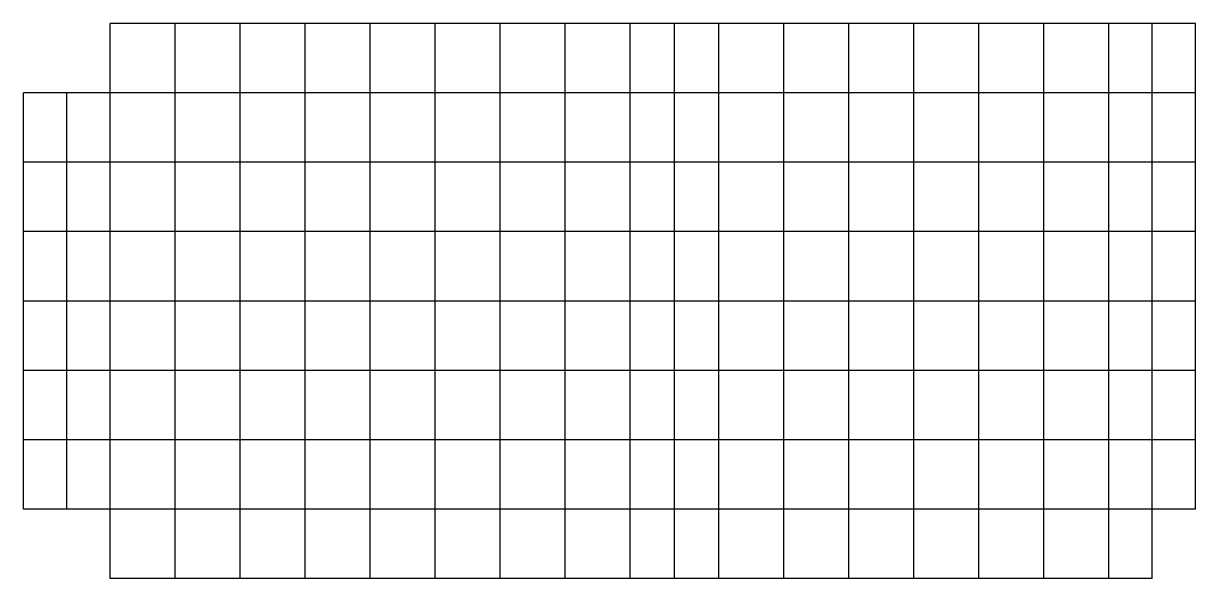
# Model space of a CAD drawing. Extents: x 0 to 468522, y -150 to 33063.
# Drawn here: x 0 to 67600, y 0 to 32000 of the extents above; entities that cross this region are included whole.
import ezdxf

# ---------------------------------------------------------------- set-up
doc = ezdxf.new("R2010")
doc.units = 0
doc.layers.get('0').update_dxf_attribs({"color": 2, "linetype": 'CONTINUOUS'})

msp = doc.modelspace()

# ---------------------------------------------------------------- linework, layer by layer
for p, q in [((5000, 28000), (5000, 32000)), ((12500, 32000), (5000, 32000)), ((5000, 32000), (5000, 32000, 3330)), ((12500, 32000, 3330), (5000, 32000, 3330)), ((5000, 28000, 3330), (5000, 32000, 3330)), ((5000, 32000, 3330), (5000, 32000, 6460)), ((5000, 32000, 6460), (5000, 32000, 9590)), ((12500, 32000, 6460), (5000, 32000, 6460)), ((5000, 28000, 6460), (5000, 32000, 6460)), ((12500, 32000, 9590), (5000, 32000, 9590)), ((5000, 28000, 9590), (5000, 32000, 9590)), ((8750, 28000, 3330), (8750, 32000, 3330)), ((8750, 28000, 6460), (8750, 32000, 6460)), ((8750, 28000, 9590), (8750, 32000, 9590)), ((12500, 28000), (12500, 32000)), ((20000, 32000), (12500, 32000)), ((12500, 32000), (12500, 32000, 3330)), ((20000, 32000, 3330), (12500, 32000, 3330)), ((12500, 28000, 3330), (12500, 32000, 3330)), ((12500, 32000, 3330), (12500, 32000, 6460)), ((12500, 32000, 6460), (12500, 32000, 9590)), ((20000, 32000, 6460), (12500, 32000, 6460)), ((12500, 28000, 6460), (12500, 32000, 6460)), ((20000, 32000, 9590), (12500, 32000, 9590)), ((12500, 28000, 9590), (12500, 32000, 9590)), ((16250, 28000, 3330), (16250, 32000, 3330)), ((16250, 28000, 6460), (16250, 32000, 6460)), ((16250, 28000, 9590), (16250, 32000, 9590)), ((20000, 28000), (20000, 32000)), ((27500, 32000), (20000, 32000)), ((20000, 32000), (20000, 32000, 3330)), ((27500, 32000, 3330), (20000, 32000, 3330)), ((20000, 28000, 3330), (20000, 32000, 3330)), ((20000, 32000, 3330), (20000, 32000, 6460)), ((20000, 32000, 6460), (20000, 32000, 9590)), ((27500, 32000, 6460), (20000, 32000, 6460)), ((20000, 28000, 6460), (20000, 32000, 6460)), ((27500, 32000, 9590), (20000, 32000, 9590)), ((20000, 28000, 9590), (20000, 32000, 9590)), ((23750, 28000, 3330), (23750, 32000, 3330)), ((23750, 28000, 6460), (23750, 32000, 6460)), ((23750, 28000, 9590), (23750, 32000, 9590)), ((27500, 28000), (27500, 32000)), ((35000, 32000), (27500, 32000)), ((27500, 32000), (27500, 32000, 3330)), ((35000, 32000, 3330), (27500, 32000, 3330)), ((27500, 28000, 3330), (27500, 32000, 3330)), ((27500, 32000, 3330), (27500, 32000, 6460)), ((27500, 32000, 6460), (27500, 32000, 9590)), ((35000, 32000, 6460), (27500, 32000, 6460)), ((27500, 28000, 6460), (27500, 32000, 6460)), ((35000, 32000, 9590), (27500, 32000, 9590)), ((27500, 28000, 9590), (27500, 32000, 9590)), ((31250, 28000, 3330), (31250, 32000, 3330)), ((31250, 28000, 6460), (31250, 32000, 6460)), ((31250, 28000, 9590), (31250, 32000, 9590)), ((35000, 28000), (35000, 32000)), ((40100, 32000), (35000, 32000)), ((35000, 32000), (35000, 32000, 3330)), ((40100, 32000, 3330), (35000, 32000, 3330)), ((35000, 28000, 3330), (35000, 32000, 3330)), ((35000, 32000, 3330), (35000, 32000, 6460)), ((35000, 32000, 6460), (35000, 32000, 9590)), ((40100, 32000, 6460), (35000, 32000, 6460)), ((35000, 28000, 6460), (35000, 32000, 6460)), ((40100, 32000, 9590), (35000, 32000, 9590)), ((35000, 28000, 9590), (35000, 32000, 9590)), ((37550, 28000, 3330), (37550, 32000, 3330)), ((37550, 28000, 6460), (37550, 32000, 6460)), ((37550, 28000, 9590), (37550, 32000, 9590)), ((40100, 28000), (40100, 32000)), ((47600, 32000), (40100, 32000)), ((40100, 32000), (40100, 32000, 3330)), ((47600, 32000, 3330), (40100, 32000, 3330)), ((40100, 28000, 3330), (40100, 32000, 3330)), ((40100, 32000, 3330), (40100, 32000, 6460)), ((40100, 32000, 6460), (40100, 32000, 9590)), ((47600, 32000, 6460), (40100, 32000, 6460)), ((40100, 28000, 6460), (40100, 32000, 6460)), ((47600, 32000, 9590), (40100, 32000, 9590)), ((40100, 28000, 9590), (40100, 32000, 9590)), ((43850, 28000, 3330), (43850, 32000, 3330)), ((43850, 28000, 6460), (43850, 32000, 6460)), ((43850, 28000, 9590), (43850, 32000, 9590)), ((47600, 28000), (47600, 32000)), ((55100, 32000), (47600, 32000)), ((47600, 32000), (47600, 32000, 3330)), ((55100, 32000, 3330), (47600, 32000, 3330)), ((47600, 28000, 3330), (47600, 32000, 3330)), ((47600, 32000, 3330), (47600, 32000, 6460)), ((47600, 32000, 6460), (47600, 32000, 9590)), ((55100, 32000, 6460), (47600, 32000, 6460)), ((47600, 28000, 6460), (47600, 32000, 6460)), ((55100, 32000, 9590), (47600, 32000, 9590)), ((47600, 28000, 9590), (47600, 32000, 9590)), ((51350, 28000, 3330), (51350, 32000, 3330)), ((51350, 28000, 6460), (51350, 32000, 6460)), ((51350, 28000, 9590), (51350, 32000, 9590)), ((55100, 28000), (55100, 32000)), ((62600, 32000), (55100, 32000)), ((55100, 32000), (55100, 32000, 3330)), ((62600, 32000, 3330), (55100, 32000, 3330)), ((55100, 28000, 3330), (55100, 32000, 3330)), ((55100, 32000, 3330), (55100, 32000, 6460)), ((55100, 32000, 6460), (55100, 32000, 9590)), ((62600, 32000, 6460), (55100, 32000, 6460)), ((55100, 28000, 6460), (55100, 32000, 6460)), ((62600, 32000, 9590), (55100, 32000, 9590)), ((55100, 28000, 9590), (55100, 32000, 9590)), ((58850, 28000, 3330), (58850, 32000, 3330)), ((58850, 28000, 6460), (58850, 32000, 6460)), ((58850, 28000, 9590), (58850, 32000, 9590)), ((67600, 32000), (62600, 32000)), ((62600, 28000), (62600, 32000)), ((62600, 32000), (62600, 32000, 3330)), ((67600, 32000, 3330), (62600, 32000, 3330)), ((62600, 28000, 3330), (62600, 32000, 3330)), ((62600, 32000, 3330), (62600, 32000, 6460)), ((62600, 32000, 6460), (62600, 32000, 9590)), ((67600, 32000, 6460), (62600, 32000, 6460)), ((62600, 28000, 6460), (62600, 32000, 6460)), ((67600, 32000, 9590), (62600, 32000, 9590)), ((62600, 28000, 9590), (62600, 32000, 9590)), ((65100, 28000, 3330), (65100, 32000, 3330)), ((65100, 28000, 6460), (65100, 32000, 6460)), ((65100, 28000, 9590), (65100, 32000, 9590)), ((67600, 28000), (67600, 32000)), ((67600, 32000), (67600, 32000, 3330)), ((67600, 28000, 3330), (67600, 32000, 3330)), ((67600, 32000, 3330), (67600, 32000, 6460)), ((67600, 32000, 6460), (67600, 32000, 9590)), ((67600, 28000, 6460), (67600, 32000, 6460)), ((67600, 28000, 9590), (67600, 32000, 9590)), ((5000, 28000), (0, 28000)), ((0, 28000), (0, 28000, 3330)), ((0, 24000), (0, 28000)), ((0, 20000, 3330), (0, 28000, 3330)), ((5000, 28000, 3330), (0, 28000, 3330)), ((0, 28000, 3330), (0, 28000, 6460)), ((0, 28000, 6460), (0, 28000, 9590)), ((0, 20000, 6460), (0, 28000, 6460)), ((5000, 28000, 6460), (0, 28000, 6460)), ((0, 20000, 9590), (0, 28000, 9590)), ((5000, 28000, 9590), (0, 28000, 9590)), ((2500, 20000, 3330), (2500, 28000, 3330)), ((2500, 20000, 6460), (2500, 28000, 6460)), ((2500, 20000, 9590), (2500, 28000, 9590)), ((12500, 28000), (5000, 28000)), ((5000, 28000), (5000, 28000, 3330)), ((5000, 24000), (5000, 28000)), ((12500, 28000, 3330), (5000, 28000, 3330)), ((5000, 20000, 3330), (5000, 28000, 3330)), ((5000, 28000, 3330), (5000, 28000, 6460)), ((5000, 28000, 6460), (5000, 28000, 9590)), ((12500, 28000, 6460), (5000, 28000, 6460)), ((5000, 20000, 6460), (5000, 28000, 6460)), ((12500, 28000, 9590), (5000, 28000, 9590)), ((5000, 20000, 9590), (5000, 28000, 9590)), ((8750, 20000, 3330), (8750, 28000, 3330)), ((8750, 20000, 6460), (8750, 28000, 6460)), ((8750, 20000, 9590), (8750, 28000, 9590)), ((20000, 28000), (12500, 28000)), ((12500, 28000), (12500, 28000, 3330)), ((12500, 24000), (12500, 28000)), ((20000, 28000, 3330), (12500, 28000, 3330)), ((12500, 20000, 3330), (12500, 28000, 3330)), ((12500, 28000, 3330), (12500, 28000, 6460)), ((12500, 28000, 6460), (12500, 28000, 9590)), ((20000, 28000, 6460), (12500, 28000, 6460)), ((12500, 20000, 6460), (12500, 28000, 6460)), ((20000, 28000, 9590), (12500, 28000, 9590)), ((12500, 20000, 9590), (12500, 28000, 9590)), ((16250, 20000, 3330), (16250, 28000, 3330)), ((16250, 20000, 6460), (16250, 28000, 6460)), ((16250, 20000, 9590), (16250, 28000, 9590)), ((27500, 28000), (20000, 28000)), ((20000, 28000), (20000, 28000, 3330)), ((20000, 24000), (20000, 28000)), ((27500, 28000, 3330), (20000, 28000, 3330)), ((20000, 20000, 3330), (20000, 28000, 3330)), ((20000, 28000, 3330), (20000, 28000, 6460)), ((20000, 28000, 6460), (20000, 28000, 9590)), ((27500, 28000, 6460), (20000, 28000, 6460)), ((20000, 20000, 6460), (20000, 28000, 6460)), ((27500, 28000, 9590), (20000, 28000, 9590)), ((20000, 20000, 9590), (20000, 28000, 9590)), ((23750, 20000, 3330), (23750, 28000, 3330)), ((23750, 20000, 6460), (23750, 28000, 6460)), ((23750, 20000, 9590), (23750, 28000, 9590)), ((35000, 28000), (27500, 28000)), ((27500, 28000), (27500, 28000, 3330)), ((27500, 24000), (27500, 28000)), ((35000, 28000, 3330), (27500, 28000, 3330)), ((27500, 20000, 3330), (27500, 28000, 3330)), ((27500, 28000, 3330), (27500, 28000, 6460)), ((27500, 28000, 6460), (27500, 28000, 9590)), ((35000, 28000, 6460), (27500, 28000, 6460)), ((27500, 20000, 6460), (27500, 28000, 6460)), ((35000, 28000, 9590), (27500, 28000, 9590)), ((27500, 20000, 9590), (27500, 28000, 9590)), ((31250, 20000, 3330), (31250, 28000, 3330)), ((31250, 20000, 6460), (31250, 28000, 6460)), ((31250, 20000, 9590), (31250, 28000, 9590)), ((40100, 28000), (35000, 28000)), ((35000, 28000), (35000, 28000, 3330)), ((35000, 24000), (35000, 28000)), ((40100, 28000, 3330), (35000, 28000, 3330)), ((35000, 20000, 3330), (35000, 28000, 3330)), ((35000, 28000, 3330), (35000, 28000, 6460)), ((35000, 28000, 6460), (35000, 28000, 9590)), ((40100, 28000, 6460), (35000, 28000, 6460)), ((35000, 20000, 6460), (35000, 28000, 6460)), ((40100, 28000, 9590), (35000, 28000, 9590)), ((35000, 20000, 9590), (35000, 28000, 9590)), ((37550, 20000, 3330), (37550, 28000, 3330)), ((37550, 20000, 6460), (37550, 28000, 6460)), ((37550, 20000, 9590), (37550, 28000, 9590)), ((47600, 28000), (40100, 28000)), ((40100, 28000), (40100, 28000, 3330)), ((40100, 24000), (40100, 28000)), ((47600, 28000, 3330), (40100, 28000, 3330)), ((40100, 20000, 3330), (40100, 28000, 3330)), ((40100, 28000, 3330), (40100, 28000, 6460)), ((40100, 28000, 6460), (40100, 28000, 9590)), ((47600, 28000, 6460), (40100, 28000, 6460)), ((40100, 20000, 6460), (40100, 28000, 6460)), ((47600, 28000, 9590), (40100, 28000, 9590)), ((40100, 20000, 9590), (40100, 28000, 9590)), ((43850, 20000, 3330), (43850, 28000, 3330)), ((43850, 20000, 6460), (43850, 28000, 6460)), ((43850, 20000, 9590), (43850, 28000, 9590)), ((55100, 28000), (47600, 28000)), ((47600, 28000), (47600, 28000, 3330)), ((47600, 24000), (47600, 28000)), ((55100, 28000, 3330), (47600, 28000, 3330)), ((47600, 20000, 3330), (47600, 28000, 3330)), ((47600, 28000, 3330), (47600, 28000, 6460)), ((47600, 28000, 6460), (47600, 28000, 9590)), ((55100, 28000, 6460), (47600, 28000, 6460)), ((47600, 20000, 6460), (47600, 28000, 6460)), ((55100, 28000, 9590), (47600, 28000, 9590)), ((47600, 20000, 9590), (47600, 28000, 9590)), ((51350, 20000, 3330), (51350, 28000, 3330)), ((51350, 20000, 6460), (51350, 28000, 6460)), ((51350, 20000, 9590), (51350, 28000, 9590)), ((62600, 28000), (55100, 28000)), ((55100, 28000), (55100, 28000, 3330)), ((55100, 24000), (55100, 28000)), ((62600, 28000, 3330), (55100, 28000, 3330)), ((55100, 20000, 3330), (55100, 28000, 3330)), ((55100, 28000, 3330), (55100, 28000, 6460)), ((55100, 28000, 6460), (55100, 28000, 9590)), ((62600, 28000, 6460), (55100, 28000, 6460)), ((55100, 20000, 6460), (55100, 28000, 6460)), ((62600, 28000, 9590), (55100, 28000, 9590)), ((55100, 20000, 9590), (55100, 28000, 9590)), ((58850, 20000, 3330), (58850, 28000, 3330)), ((58850, 20000, 6460), (58850, 28000, 6460)), ((58850, 20000, 9590), (58850, 28000, 9590)), ((67600, 28000), (62600, 28000)), ((62600, 28000), (62600, 28000, 3330)), ((62600, 24000), (62600, 28000)), ((67600, 28000, 3330), (62600, 28000, 3330)), ((62600, 20000, 3330), (62600, 28000, 3330)), ((62600, 28000, 3330), (62600, 28000, 6460)), ((62600, 28000, 6460), (62600, 28000, 9590)), ((67600, 28000, 6460), (62600, 28000, 6460)), ((62600, 20000, 6460), (62600, 28000, 6460)), ((67600, 28000, 9590), (62600, 28000, 9590)), ((62600, 20000, 9590), (62600, 28000, 9590)), ((65100, 20000, 3330), (65100, 28000, 3330)), ((65100, 20000, 6460), (65100, 28000, 6460)), ((65100, 20000, 9590), (65100, 28000, 9590)), ((67600, 28000), (67600, 28000, 3330)), ((67600, 24000), (67600, 28000)), ((67600, 20000, 3330), (67600, 28000, 3330)), ((67600, 28000, 3330), (67600, 28000, 6460)), ((67600, 28000, 6460), (67600, 28000, 9590)), ((67600, 20000, 6460), (67600, 28000, 6460)), ((67600, 20000, 9590), (67600, 28000, 9590)), ((0, 20000), (0, 24000)), ((5000, 24000), (0, 24000)), ((5000, 20000), (5000, 24000)), ((12500, 24000), (5000, 24000)), ((12500, 20000), (12500, 24000)), ((20000, 24000), (12500, 24000)), ((20000, 20000), (20000, 24000)), ((27500, 24000), (20000, 24000)), ((27500, 20000), (27500, 24000)), ((35000, 24000), (27500, 24000)), ((35000, 20000), (35000, 24000)), ((40100, 24000), (35000, 24000)), ((40100, 20000), (40100, 24000)), ((47600, 24000), (40100, 24000)), ((47600, 20000), (47600, 24000)), ((55100, 24000), (47600, 24000)), ((55100, 20000), (55100, 24000)), ((62600, 24000), (55100, 24000)), ((62600, 20000), (62600, 24000)), ((67600, 24000), (62600, 24000)), ((67600, 20000), (67600, 24000)), ((0, 16000), (0, 20000)), ((5000, 20000), (0, 20000)), ((0, 20000), (0, 20000, 3330)), ((0, 16000, 3330), (0, 20000, 3330)), ((5000, 20000, 3330), (0, 20000, 3330)), ((0, 20000, 3330), (0, 20000, 6460)), ((0, 20000, 6460), (0, 20000, 9590)), ((0, 16000, 6460), (0, 20000, 6460)), ((5000, 20000, 6460), (0, 20000, 6460)), ((0, 16000, 9590), (0, 20000, 9590)), ((5000, 20000, 9590), (0, 20000, 9590)), ((2500, 16000, 3330), (2500, 20000, 3330)), ((2500, 16000, 6460), (2500, 20000, 6460)), ((2500, 16000, 9590), (2500, 20000, 9590)), ((5000, 16000), (5000, 20000)), ((12500, 20000), (5000, 20000)), ((5000, 20000), (5000, 20000, 3330)), ((12500, 20000, 3330), (5000, 20000, 3330)), ((5000, 12000, 3330), (5000, 20000, 3330)), ((5000, 20000, 3330), (5000, 20000, 6460)), ((5000, 20000, 6460), (5000, 20000, 9590)), ((12500, 20000, 6460), (5000, 20000, 6460)), ((5000, 12000, 6460), (5000, 20000, 6460)), ((12500, 20000, 9590), (5000, 20000, 9590)), ((5000, 12000, 9590), (5000, 20000, 9590)), ((8750, 16000, 3330), (8750, 20000, 3330)), ((8750, 16000, 6460), (8750, 20000, 6460)), ((8750, 16000, 9590), (8750, 20000, 9590)), ((12500, 16000), (12500, 20000)), ((20000, 20000), (12500, 20000)), ((12500, 20000), (12500, 20000, 3330)), ((20000, 20000, 3330), (12500, 20000, 3330)), ((12500, 16000, 3330), (12500, 20000, 3330)), ((12500, 20000, 3330), (12500, 20000, 6460)), ((12500, 20000, 6460), (12500, 20000, 9590)), ((20000, 20000, 6460), (12500, 20000, 6460)), ((12500, 16000, 6460), (12500, 20000, 6460)), ((20000, 20000, 9590), (12500, 20000, 9590)), ((12500, 16000, 9590), (12500, 20000, 9590)), ((16250, 16000, 3330), (16250, 20000, 3330)), ((16250, 16000, 6460), (16250, 20000, 6460)), ((16250, 16000, 9590), (16250, 20000, 9590)), ((20000, 16000), (20000, 20000)), ((27500, 20000), (20000, 20000)), ((20000, 20000), (20000, 20000, 3330)), ((27500, 20000, 3330), (20000, 20000, 3330)), ((20000, 16000, 3330), (20000, 20000, 3330)), ((20000, 20000, 3330), (20000, 20000, 6460)), ((20000, 20000, 6460), (20000, 20000, 9590)), ((27500, 20000, 6460), (20000, 20000, 6460)), ((20000, 16000, 6460), (20000, 20000, 6460)), ((27500, 20000, 9590), (20000, 20000, 9590)), ((20000, 16000, 9590), (20000, 20000, 9590)), ((23750, 16000, 3330), (23750, 20000, 3330)), ((23750, 16000, 6460), (23750, 20000, 6460)), ((23750, 16000, 9590), (23750, 20000, 9590)), ((27500, 16000), (27500, 20000)), ((35000, 20000), (27500, 20000)), ((27500, 20000), (27500, 20000, 3330)), ((35000, 20000, 3330), (27500, 20000, 3330)), ((27500, 16000, 3330), (27500, 20000, 3330)), ((27500, 20000, 3330), (27500, 20000, 6460)), ((27500, 20000, 6460), (27500, 20000, 9590)), ((35000, 20000, 6460), (27500, 20000, 6460)), ((27500, 16000, 6460), (27500, 20000, 6460)), ((35000, 20000, 9590), (27500, 20000, 9590)), ((27500, 16000, 9590), (27500, 20000, 9590)), ((31250, 16000, 3330), (31250, 20000, 3330)), ((31250, 16000, 6460), (31250, 20000, 6460)), ((31250, 16000, 9590), (31250, 20000, 9590)), ((35000, 16000), (35000, 20000)), ((40100, 20000), (35000, 20000)), ((35000, 20000), (35000, 20000, 3330)), ((40100, 20000, 3330), (35000, 20000, 3330)), ((35000, 16000, 3330), (35000, 20000, 3330)), ((35000, 20000, 3330), (35000, 20000, 6460)), ((35000, 20000, 6460), (35000, 20000, 9590)), ((40100, 20000, 6460), (35000, 20000, 6460)), ((35000, 16000, 6460), (35000, 20000, 6460)), ((40100, 20000, 9590), (35000, 20000, 9590)), ((35000, 16000, 9590), (35000, 20000, 9590)), ((37550, 16000, 3330), (37550, 20000, 3330)), ((37550, 16000, 6460), (37550, 20000, 6460)), ((37550, 16000, 9590), (37550, 20000, 9590)), ((40100, 16000), (40100, 20000)), ((47600, 20000), (40100, 20000)), ((40100, 20000), (40100, 20000, 3330)), ((47600, 20000, 3330), (40100, 20000, 3330)), ((40100, 16000, 3330), (40100, 20000, 3330)), ((40100, 20000, 3330), (40100, 20000, 6460)), ((40100, 20000, 6460), (40100, 20000, 9590)), ((47600, 20000, 6460), (40100, 20000, 6460)), ((40100, 16000, 6460), (40100, 20000, 6460)), ((47600, 20000, 9590), (40100, 20000, 9590)), ((40100, 16000, 9590), (40100, 20000, 9590)), ((43850, 16000, 3330), (43850, 20000, 3330)), ((43850, 16000, 6460), (43850, 20000, 6460)), ((43850, 16000, 9590), (43850, 20000, 9590)), ((47600, 16000), (47600, 20000)), ((55100, 20000), (47600, 20000)), ((47600, 20000), (47600, 20000, 3330)), ((55100, 20000, 3330), (47600, 20000, 3330)), ((47600, 16000, 3330), (47600, 20000, 3330)), ((47600, 20000, 3330), (47600, 20000, 6460)), ((47600, 20000, 6460), (47600, 20000, 9590)), ((55100, 20000, 6460), (47600, 20000, 6460)), ((47600, 16000, 6460), (47600, 20000, 6460)), ((55100, 20000, 9590), (47600, 20000, 9590)), ((47600, 16000, 9590), (47600, 20000, 9590)), ((51350, 16000, 3330), (51350, 20000, 3330)), ((51350, 16000, 6460), (51350, 20000, 6460)), ((51350, 16000, 9590), (51350, 20000, 9590)), ((55100, 16000), (55100, 20000)), ((62600, 20000), (55100, 20000)), ((55100, 20000), (55100, 20000, 3330)), ((62600, 20000, 3330), (55100, 20000, 3330)), ((55100, 16000, 3330), (55100, 20000, 3330)), ((55100, 20000, 3330), (55100, 20000, 6460)), ((55100, 20000, 6460), (55100, 20000, 9590)), ((62600, 20000, 6460), (55100, 20000, 6460)), ((55100, 16000, 6460), (55100, 20000, 6460)), ((62600, 20000, 9590), (55100, 20000, 9590)), ((55100, 16000, 9590), (55100, 20000, 9590)), ((58850, 16000, 3330), (58850, 20000, 3330)), ((58850, 16000, 6460), (58850, 20000, 6460)), ((58850, 16000, 9590), (58850, 20000, 9590)), ((67600, 20000), (62600, 20000)), ((62600, 16000), (62600, 20000)), ((62600, 20000), (62600, 20000, 3330)), ((67600, 20000, 3330), (62600, 20000, 3330)), ((62600, 16000, 3330), (62600, 20000, 3330)), ((62600, 20000, 3330), (62600, 20000, 6460)), ((62600, 20000, 6460), (62600, 20000, 9590)), ((67600, 20000, 6460), (62600, 20000, 6460)), ((62600, 16000, 6460), (62600, 20000, 6460)), ((67600, 20000, 9590), (62600, 20000, 9590)), ((62600, 16000, 9590), (62600, 20000, 9590)), ((65100, 16000, 3330), (65100, 20000, 3330)), ((65100, 16000, 6460), (65100, 20000, 6460)), ((65100, 16000, 9590), (65100, 20000, 9590)), ((67600, 16000), (67600, 20000)), ((67600, 20000), (67600, 20000, 3330)), ((67600, 16000, 3330), (67600, 20000, 3330)), ((67600, 20000, 3330), (67600, 20000, 6460)), ((67600, 20000, 6460), (67600, 20000, 9590)), ((67600, 16000, 6460), (67600, 20000, 6460)), ((67600, 16000, 9590), (67600, 20000, 9590)), ((0, 12000), (0, 16000)), ((5000, 16000), (0, 16000)), ((0, 16000), (0, 16000, 3330)), ((0, 12000, 3330), (0, 16000, 3330)), ((5000, 16000, 3330), (0, 16000, 3330)), ((0, 16000, 3330), (0, 16000, 6460)), ((0, 16000, 6460), (0, 16000, 9590)), ((0, 12000, 6460), (0, 16000, 6460)), ((5000, 16000, 6460), (0, 16000, 6460)), ((0, 12000, 9590), (0, 16000, 9590)), ((5000, 16000, 9590), (0, 16000, 9590)), ((2500, 12000, 3330), (2500, 16000, 3330)), ((2500, 12000, 6460), (2500, 16000, 6460)), ((2500, 12000, 9590), (2500, 16000, 9590)), ((5000, 12000), (5000, 16000)), ((12500, 16000), (5000, 16000)), ((12500, 16000, 3330), (5000, 16000, 3330)), ((12500, 16000, 6460), (5000, 16000, 6460)), ((12500, 16000, 9590), (5000, 16000, 9590)), ((8750, 12000, 3330), (8750, 16000, 3330)), ((8750, 12000, 6460), (8750, 16000, 6460)), ((8750, 12000, 9590), (8750, 16000, 9590)), ((12500, 12000), (12500, 16000)), ((20000, 16000), (12500, 16000)), ((12500, 16000), (12500, 16000, 3330)), ((20000, 16000, 3330), (12500, 16000, 3330)), ((12500, 12000, 3330), (12500, 16000, 3330)), ((12500, 16000, 3330), (12500, 16000, 6460)), ((12500, 16000, 6460), (12500, 16000, 9590)), ((20000, 16000, 6460), (12500, 16000, 6460)), ((12500, 12000, 6460), (12500, 16000, 6460)), ((20000, 16000, 9590), (12500, 16000, 9590)), ((12500, 12000, 9590), (12500, 16000, 9590)), ((16250, 12000, 3330), (16250, 16000, 3330)), ((16250, 12000, 6460), (16250, 16000, 6460)), ((16250, 12000, 9590), (16250, 16000, 9590)), ((20000, 12000), (20000, 16000)), ((27500, 16000), (20000, 16000)), ((20000, 16000), (20000, 16000, 3330)), ((27500, 16000, 3330), (20000, 16000, 3330)), ((20000, 12000, 3330), (20000, 16000, 3330)), ((20000, 16000, 3330), (20000, 16000, 6460)), ((20000, 16000, 6460), (20000, 16000, 9590)), ((27500, 16000, 6460), (20000, 16000, 6460)), ((20000, 12000, 6460), (20000, 16000, 6460)), ((27500, 16000, 9590), (20000, 16000, 9590)), ((20000, 12000, 9590), (20000, 16000, 9590)), ((23750, 12000, 3330), (23750, 16000, 3330)), ((23750, 12000, 6460), (23750, 16000, 6460)), ((23750, 12000, 9590), (23750, 16000, 9590)), ((27500, 12000), (27500, 16000)), ((35000, 16000), (27500, 16000)), ((27500, 16000), (27500, 16000, 3330)), ((35000, 16000, 3330), (27500, 16000, 3330)), ((27500, 12000, 3330), (27500, 16000, 3330)), ((27500, 16000, 3330), (27500, 16000, 6460)), ((27500, 16000, 6460), (27500, 16000, 9590)), ((35000, 16000, 6460), (27500, 16000, 6460)), ((27500, 12000, 6460), (27500, 16000, 6460)), ((35000, 16000, 9590), (27500, 16000, 9590)), ((27500, 12000, 9590), (27500, 16000, 9590)), ((31250, 12000, 3330), (31250, 16000, 3330)), ((31250, 12000, 6460), (31250, 16000, 6460)), ((31250, 12000, 9590), (31250, 16000, 9590)), ((35000, 12000), (35000, 16000)), ((40100, 16000), (35000, 16000)), ((35000, 16000), (35000, 16000, 3330)), ((40100, 16000, 3330), (35000, 16000, 3330)), ((35000, 12000, 3330), (35000, 16000, 3330)), ((35000, 16000, 3330), (35000, 16000, 6460)), ((35000, 16000, 6460), (35000, 16000, 9590)), ((40100, 16000, 6460), (35000, 16000, 6460)), ((35000, 12000, 6460), (35000, 16000, 6460)), ((40100, 16000, 9590), (35000, 16000, 9590)), ((35000, 12000, 9590), (35000, 16000, 9590)), ((37550, 12000, 3330), (37550, 16000, 3330)), ((37550, 12000, 6460), (37550, 16000, 6460)), ((37550, 12000, 9590), (37550, 16000, 9590)), ((40100, 12000), (40100, 16000)), ((47600, 16000), (40100, 16000)), ((40100, 16000), (40100, 16000, 3330)), ((47600, 16000, 3330), (40100, 16000, 3330)), ((40100, 12000, 3330), (40100, 16000, 3330)), ((40100, 16000, 3330), (40100, 16000, 6460)), ((40100, 16000, 6460), (40100, 16000, 9590)), ((47600, 16000, 6460), (40100, 16000, 6460)), ((40100, 12000, 6460), (40100, 16000, 6460)), ((47600, 16000, 9590), (40100, 16000, 9590)), ((40100, 12000, 9590), (40100, 16000, 9590)), ((43850, 12000, 3330), (43850, 16000, 3330)), ((43850, 12000, 6460), (43850, 16000, 6460)), ((43850, 12000, 9590), (43850, 16000, 9590)), ((47600, 12000), (47600, 16000)), ((55100, 16000), (47600, 16000)), ((47600, 16000), (47600, 16000, 3330)), ((55100, 16000, 3330), (47600, 16000, 3330)), ((47600, 12000, 3330), (47600, 16000, 3330)), ((47600, 16000, 3330), (47600, 16000, 6460)), ((47600, 16000, 6460), (47600, 16000, 9590)), ((55100, 16000, 6460), (47600, 16000, 6460)), ((47600, 12000, 6460), (47600, 16000, 6460)), ((55100, 16000, 9590), (47600, 16000, 9590)), ((47600, 12000, 9590), (47600, 16000, 9590)), ((51350, 12000, 3330), (51350, 16000, 3330)), ((51350, 12000, 6460), (51350, 16000, 6460)), ((51350, 12000, 9590), (51350, 16000, 9590)), ((55100, 12000), (55100, 16000)), ((62600, 16000), (55100, 16000)), ((55100, 16000), (55100, 16000, 3330)), ((62600, 16000, 3330), (55100, 16000, 3330)), ((55100, 12000, 3330), (55100, 16000, 3330)), ((55100, 16000, 3330), (55100, 16000, 6460)), ((55100, 16000, 6460), (55100, 16000, 9590)), ((62600, 16000, 6460), (55100, 16000, 6460)), ((55100, 12000, 6460), (55100, 16000, 6460)), ((62600, 16000, 9590), (55100, 16000, 9590)), ((55100, 12000, 9590), (55100, 16000, 9590)), ((58850, 12000, 3330), (58850, 16000, 3330)), ((58850, 12000, 6460), (58850, 16000, 6460)), ((58850, 12000, 9590), (58850, 16000, 9590)), ((67600, 16000), (62600, 16000)), ((62600, 12000), (62600, 16000)), ((62600, 16000), (62600, 16000, 3330)), ((67600, 16000, 3330), (62600, 16000, 3330)), ((62600, 12000, 3330), (62600, 16000, 3330)), ((62600, 16000, 3330), (62600, 16000, 6460)), ((62600, 16000, 6460), (62600, 16000, 9590)), ((67600, 16000, 6460), (62600, 16000, 6460)), ((62600, 12000, 6460), (62600, 16000, 6460)), ((67600, 16000, 9590), (62600, 16000, 9590)), ((62600, 12000, 9590), (62600, 16000, 9590)), ((65100, 12000, 3330), (65100, 16000, 3330)), ((65100, 12000, 6460), (65100, 16000, 6460)), ((65100, 12000, 9590), (65100, 16000, 9590)), ((67600, 12000), (67600, 16000)), ((67600, 16000), (67600, 16000, 3330)), ((67600, 12000, 3330), (67600, 16000, 3330)), ((67600, 16000, 3330), (67600, 16000, 6460)), ((67600, 16000, 6460), (67600, 16000, 9590)), ((67600, 12000, 6460), (67600, 16000, 6460)), ((67600, 12000, 9590), (67600, 16000, 9590)), ((5000, 12000), (0, 12000)), ((0, 12000), (0, 12000, 3330)), ((0, 8000), (0, 12000)), ((0, 4000, 3330), (0, 12000, 3330)), ((5000, 12000, 3330), (0, 12000, 3330)), ((0, 12000, 3330), (0, 12000, 6460)), ((0, 12000, 6460), (0, 12000, 9590)), ((0, 4000, 6460), (0, 12000, 6460)), ((5000, 12000, 6460), (0, 12000, 6460)), ((0, 4000, 9590), (0, 12000, 9590)), ((5000, 12000, 9590), (0, 12000, 9590)), ((2500, 4000, 3330), (2500, 12000, 3330)), ((2500, 4000, 6460), (2500, 12000, 6460)), ((2500, 4000, 9590), (2500, 12000, 9590)), ((12500, 12000), (5000, 12000)), ((5000, 12000), (5000, 12000, 3330)), ((5000, 8000), (5000, 12000)), ((12500, 12000, 3330), (5000, 12000, 3330)), ((5000, 4000, 3330), (5000, 12000, 3330)), ((5000, 12000, 3330), (5000, 12000, 6460)), ((5000, 12000, 6460), (5000, 12000, 9590)), ((12500, 12000, 6460), (5000, 12000, 6460)), ((5000, 4000, 6460), (5000, 12000, 6460)), ((12500, 12000, 9590), (5000, 12000, 9590)), ((5000, 4000, 9590), (5000, 12000, 9590)), ((8750, 4000, 3330), (8750, 12000, 3330)), ((8750, 4000, 6460), (8750, 12000, 6460)), ((8750, 4000, 9590), (8750, 12000, 9590)), ((20000, 12000), (12500, 12000)), ((12500, 12000), (12500, 12000, 3330)), ((12500, 8000), (12500, 12000)), ((20000, 12000, 3330), (12500, 12000, 3330)), ((12500, 4000, 3330), (12500, 12000, 3330)), ((12500, 12000, 3330), (12500, 12000, 6460)), ((12500, 12000, 6460), (12500, 12000, 9590)), ((20000, 12000, 6460), (12500, 12000, 6460)), ((12500, 4000, 6460), (12500, 12000, 6460)), ((20000, 12000, 9590), (12500, 12000, 9590)), ((12500, 4000, 9590), (12500, 12000, 9590)), ((16250, 4000, 3330), (16250, 12000, 3330)), ((16250, 4000, 6460), (16250, 12000, 6460)), ((16250, 4000, 9590), (16250, 12000, 9590)), ((27500, 12000), (20000, 12000)), ((20000, 12000), (20000, 12000, 3330)), ((20000, 8000), (20000, 12000)), ((27500, 12000, 3330), (20000, 12000, 3330)), ((20000, 4000, 3330), (20000, 12000, 3330)), ((20000, 12000, 3330), (20000, 12000, 6460)), ((20000, 12000, 6460), (20000, 12000, 9590)), ((27500, 12000, 6460), (20000, 12000, 6460)), ((20000, 4000, 6460), (20000, 12000, 6460)), ((27500, 12000, 9590), (20000, 12000, 9590)), ((20000, 4000, 9590), (20000, 12000, 9590)), ((23750, 4000, 3330), (23750, 12000, 3330)), ((23750, 4000, 6460), (23750, 12000, 6460)), ((23750, 4000, 9590), (23750, 12000, 9590)), ((35000, 12000), (27500, 12000)), ((27500, 12000), (27500, 12000, 3330)), ((27500, 8000), (27500, 12000)), ((35000, 12000, 3330), (27500, 12000, 3330)), ((27500, 4000, 3330), (27500, 12000, 3330)), ((27500, 12000, 3330), (27500, 12000, 6460)), ((27500, 12000, 6460), (27500, 12000, 9590)), ((35000, 12000, 6460), (27500, 12000, 6460)), ((27500, 4000, 6460), (27500, 12000, 6460)), ((35000, 12000, 9590), (27500, 12000, 9590)), ((27500, 4000, 9590), (27500, 12000, 9590)), ((31250, 4000, 3330), (31250, 12000, 3330)), ((31250, 4000, 6460), (31250, 12000, 6460)), ((31250, 4000, 9590), (31250, 12000, 9590)), ((40100, 12000), (35000, 12000)), ((35000, 12000), (35000, 12000, 3330)), ((35000, 8000), (35000, 12000)), ((40100, 12000, 3330), (35000, 12000, 3330)), ((35000, 4000, 3330), (35000, 12000, 3330)), ((35000, 12000, 3330), (35000, 12000, 6460)), ((35000, 12000, 6460), (35000, 12000, 9590)), ((40100, 12000, 6460), (35000, 12000, 6460)), ((35000, 4000, 6460), (35000, 12000, 6460)), ((40100, 12000, 9590), (35000, 12000, 9590)), ((35000, 4000, 9590), (35000, 12000, 9590)), ((37550, 4000, 3330), (37550, 12000, 3330)), ((37550, 4000, 6460), (37550, 12000, 6460)), ((37550, 4000, 9590), (37550, 12000, 9590)), ((47600, 12000), (40100, 12000)), ((40100, 12000), (40100, 12000, 3330)), ((40100, 8000), (40100, 12000)), ((47600, 12000, 3330), (40100, 12000, 3330)), ((40100, 4000, 3330), (40100, 12000, 3330)), ((40100, 12000, 3330), (40100, 12000, 6460)), ((40100, 12000, 6460), (40100, 12000, 9590)), ((47600, 12000, 6460), (40100, 12000, 6460)), ((40100, 4000, 6460), (40100, 12000, 6460)), ((47600, 12000, 9590), (40100, 12000, 9590)), ((40100, 4000, 9590), (40100, 12000, 9590)), ((43850, 4000, 3330), (43850, 12000, 3330)), ((43850, 4000, 6460), (43850, 12000, 6460)), ((43850, 4000, 9590), (43850, 12000, 9590)), ((55100, 12000), (47600, 12000)), ((47600, 12000), (47600, 12000, 3330)), ((47600, 8000), (47600, 12000)), ((55100, 12000, 3330), (47600, 12000, 3330)), ((47600, 4000, 3330), (47600, 12000, 3330)), ((47600, 12000, 3330), (47600, 12000, 6460)), ((47600, 12000, 6460), (47600, 12000, 9590)), ((55100, 12000, 6460), (47600, 12000, 6460)), ((47600, 4000, 6460), (47600, 12000, 6460)), ((55100, 12000, 9590), (47600, 12000, 9590)), ((47600, 4000, 9590), (47600, 12000, 9590)), ((51350, 4000, 3330), (51350, 12000, 3330)), ((51350, 4000, 6460), (51350, 12000, 6460)), ((51350, 4000, 9590), (51350, 12000, 9590)), ((62600, 12000), (55100, 12000)), ((55100, 12000), (55100, 12000, 3330)), ((55100, 8000), (55100, 12000)), ((62600, 12000, 3330), (55100, 12000, 3330)), ((55100, 4000, 3330), (55100, 12000, 3330)), ((55100, 12000, 3330), (55100, 12000, 6460)), ((55100, 12000, 6460), (55100, 12000, 9590)), ((62600, 12000, 6460), (55100, 12000, 6460)), ((55100, 4000, 6460), (55100, 12000, 6460)), ((62600, 12000, 9590), (55100, 12000, 9590)), ((55100, 4000, 9590), (55100, 12000, 9590)), ((58850, 4000, 3330), (58850, 12000, 3330)), ((58850, 4000, 6460), (58850, 12000, 6460)), ((58850, 4000, 9590), (58850, 12000, 9590)), ((67600, 12000), (62600, 12000)), ((62600, 12000), (62600, 12000, 3330)), ((62600, 8000), (62600, 12000)), ((67600, 12000, 3330), (62600, 12000, 3330)), ((62600, 4000, 3330), (62600, 12000, 3330)), ((62600, 12000, 3330), (62600, 12000, 6460)), ((62600, 12000, 6460), (62600, 12000, 9590)), ((67600, 12000, 6460), (62600, 12000, 6460)), ((62600, 4000, 6460), (62600, 12000, 6460)), ((67600, 12000, 9590), (62600, 12000, 9590)), ((62600, 4000, 9590), (62600, 12000, 9590)), ((65100, 4000, 3330), (65100, 12000, 3330)), ((65100, 4000, 6460), (65100, 12000, 6460)), ((65100, 4000, 9590), (65100, 12000, 9590)), ((67600, 12000), (67600, 12000, 3330)), ((67600, 8000), (67600, 12000)), ((67600, 4000, 3330), (67600, 12000, 3330)), ((67600, 12000, 3330), (67600, 12000, 6460)), ((67600, 12000, 6460), (67600, 12000, 9590)), ((67600, 4000, 6460), (67600, 12000, 6460)), ((67600, 4000, 9590), (67600, 12000, 9590)), ((0, 4000), (0, 8000)), ((5000, 8000), (0, 8000)), ((5000, 4000), (5000, 8000)), ((12500, 8000), (5000, 8000)), ((12500, 4000), (12500, 8000)), ((20000, 8000), (12500, 8000)), ((20000, 4000), (20000, 8000)), ((27500, 8000), (20000, 8000)), ((27500, 4000), (27500, 8000)), ((35000, 8000), (27500, 8000)), ((35000, 4000), (35000, 8000)), ((40100, 8000), (35000, 8000)), ((40100, 4000), (40100, 8000)), ((47600, 8000), (40100, 8000)), ((47600, 4000), (47600, 8000)), ((55100, 8000), (47600, 8000)), ((55100, 4000), (55100, 8000)), ((62600, 8000), (55100, 8000)), ((62600, 4000), (62600, 8000)), ((67600, 8000), (62600, 8000)), ((67600, 4000), (67600, 8000)), ((5000, 4000), (0, 4000)), ((0, 4000), (0, 4000, 3330)), ((5000, 4000, 3330), (0, 4000, 3330)), ((0, 4000, 3330), (0, 4000, 6460)), ((0, 4000, 6460), (0, 4000, 9590)), ((5000, 4000, 6460), (0, 4000, 6460)), ((5000, 4000, 9590), (0, 4000, 9590)), ((5000, 0), (5000, 4000)), ((12500, 4000), (5000, 4000)), ((5000, 4000), (5000, 4000, 3330)), ((12500, 4000, 3330), (5000, 4000, 3330)), ((5000, 0, 3330), (5000, 4000, 3330)), ((5000, 4000, 3330), (5000, 4000, 6460)), ((5000, 4000, 6460), (5000, 4000, 9590)), ((12500, 4000, 6460), (5000, 4000, 6460)), ((5000, 0, 6460), (5000, 4000, 6460)), ((12500, 4000, 9590), (5000, 4000, 9590)), ((5000, 0, 9590), (5000, 4000, 9590)), ((8750, 0, 3330), (8750, 4000, 3330)), ((8750, 0, 6460), (8750, 4000, 6460)), ((8750, 0, 9590), (8750, 4000, 9590)), ((12500, 0), (12500, 4000)), ((20000, 4000), (12500, 4000)), ((12500, 4000), (12500, 4000, 3330)), ((20000, 4000, 3330), (12500, 4000, 3330)), ((12500, 0, 3330), (12500, 4000, 3330)), ((12500, 4000, 3330), (12500, 4000, 6460)), ((12500, 4000, 6460), (12500, 4000, 9590)), ((20000, 4000, 6460), (12500, 4000, 6460)), ((12500, 0, 6460), (12500, 4000, 6460)), ((20000, 4000, 9590), (12500, 4000, 9590)), ((12500, 0, 9590), (12500, 4000, 9590)), ((16250, 0, 3330), (16250, 4000, 3330)), ((16250, 0, 6460), (16250, 4000, 6460)), ((16250, 0, 9590), (16250, 4000, 9590)), ((20000, 0), (20000, 4000)), ((27500, 4000), (20000, 4000)), ((20000, 4000), (20000, 4000, 3330)), ((27500, 4000, 3330), (20000, 4000, 3330)), ((20000, 0, 3330), (20000, 4000, 3330)), ((20000, 4000, 3330), (20000, 4000, 6460)), ((20000, 4000, 6460), (20000, 4000, 9590)), ((27500, 4000, 6460), (20000, 4000, 6460)), ((20000, 0, 6460), (20000, 4000, 6460)), ((27500, 4000, 9590), (20000, 4000, 9590)), ((20000, 0, 9590), (20000, 4000, 9590)), ((23750, 0, 3330), (23750, 4000, 3330)), ((23750, 0, 6460), (23750, 4000, 6460)), ((23750, 0, 9590), (23750, 4000, 9590)), ((27500, 0), (27500, 4000)), ((35000, 4000), (27500, 4000)), ((27500, 4000), (27500, 4000, 3330)), ((35000, 4000, 3330), (27500, 4000, 3330)), ((27500, 0, 3330), (27500, 4000, 3330)), ((27500, 4000, 3330), (27500, 4000, 6460)), ((27500, 4000, 6460), (27500, 4000, 9590)), ((35000, 4000, 6460), (27500, 4000, 6460)), ((27500, 0, 6460), (27500, 4000, 6460)), ((35000, 4000, 9590), (27500, 4000, 9590)), ((27500, 0, 9590), (27500, 4000, 9590)), ((31250, 0, 3330), (31250, 4000, 3330)), ((31250, 0, 6460), (31250, 4000, 6460)), ((31250, 0, 9590), (31250, 4000, 9590)), ((35000, 0), (35000, 4000)), ((40100, 4000), (35000, 4000)), ((35000, 4000), (35000, 4000, 3330)), ((40100, 4000, 3330), (35000, 4000, 3330)), ((35000, 0, 3330), (35000, 4000, 3330)), ((35000, 4000, 3330), (35000, 4000, 6460)), ((35000, 4000, 6460), (35000, 4000, 9590)), ((40100, 4000, 6460), (35000, 4000, 6460)), ((35000, 0, 6460), (35000, 4000, 6460)), ((40100, 4000, 9590), (35000, 4000, 9590)), ((35000, 0, 9590), (35000, 4000, 9590)), ((37550, 0, 3330), (37550, 4000, 3330)), ((37550, 0, 6460), (37550, 4000, 6460)), ((37550, 0, 9590), (37550, 4000, 9590)), ((40100, 0), (40100, 4000)), ((47600, 4000), (40100, 4000)), ((40100, 4000), (40100, 4000, 3330)), ((47600, 4000, 3330), (40100, 4000, 3330)), ((40100, 0, 3330), (40100, 4000, 3330)), ((40100, 4000, 3330), (40100, 4000, 6460)), ((40100, 4000, 6460), (40100, 4000, 9590)), ((47600, 4000, 6460), (40100, 4000, 6460)), ((40100, 0, 6460), (40100, 4000, 6460)), ((47600, 4000, 9590), (40100, 4000, 9590)), ((40100, 0, 9590), (40100, 4000, 9590)), ((43850, 0, 3330), (43850, 4000, 3330)), ((43850, 0, 6460), (43850, 4000, 6460)), ((43850, 0, 9590), (43850, 4000, 9590)), ((47600, 0), (47600, 4000)), ((55100, 4000), (47600, 4000)), ((47600, 4000), (47600, 4000, 3330)), ((55100, 4000, 3330), (47600, 4000, 3330)), ((47600, 0, 3330), (47600, 4000, 3330)), ((47600, 4000, 3330), (47600, 4000, 6460)), ((47600, 4000, 6460), (47600, 4000, 9590)), ((55100, 4000, 6460), (47600, 4000, 6460)), ((47600, 0, 6460), (47600, 4000, 6460)), ((55100, 4000, 9590), (47600, 4000, 9590)), ((47600, 0, 9590), (47600, 4000, 9590)), ((51350, 0, 3330), (51350, 4000, 3330)), ((51350, 0, 6460), (51350, 4000, 6460)), ((51350, 0, 9590), (51350, 4000, 9590)), ((55100, 0), (55100, 4000)), ((62600, 4000), (55100, 4000)), ((55100, 4000), (55100, 4000, 3330)), ((62600, 4000, 3330), (55100, 4000, 3330)), ((55100, 0, 3330), (55100, 4000, 3330)), ((55100, 4000, 3330), (55100, 4000, 6460)), ((55100, 4000, 6460), (55100, 4000, 9590)), ((62600, 4000, 6460), (55100, 4000, 6460)), ((55100, 0, 6460), (55100, 4000, 6460)), ((62600, 4000, 9590), (55100, 4000, 9590)), ((55100, 0, 9590), (55100, 4000, 9590)), ((58850, 0, 3330), (58850, 4000, 3330)), ((58850, 0, 6460), (58850, 4000, 6460)), ((58850, 0, 9590), (58850, 4000, 9590)), ((62600, 0), (62600, 4000)), ((65100, 4000), (62600, 4000)), ((62600, 4000), (62600, 4000, 3330)), ((67600, 4000, 3330), (62600, 4000, 3330)), ((62600, 0, 3330), (62600, 4000, 3330)), ((62600, 4000, 3330), (62600, 4000, 6460)), ((62600, 4000, 6460), (62600, 4000, 9590)), ((67600, 4000, 6460), (62600, 4000, 6460)), ((62600, 0, 6460), (62600, 4000, 6460)), ((67600, 4000, 9590), (62600, 4000, 9590)), ((62600, 0, 9590), (62600, 4000, 9590)), ((67600, 4000), (65100, 4000)), ((65100, 0), (65100, 4000)), ((65100, 0, 3330), (65100, 4000, 3330)), ((65100, 0, 6460), (65100, 4000, 6460)), ((65100, 0, 9590), (65100, 4000, 9590)), ((67600, 4000), (67600, 4000, 3330)), ((67600, 4000, 3330), (67600, 4000, 6460)), ((67600, 4000, 6460), (67600, 4000, 9590)), ((12500, 0), (5000, 0)), ((5000, 0), (5000, 0, 3330)), ((12500, 0, 3330), (5000, 0, 3330)), ((5000, 0, 3330), (5000, 0, 6460)), ((5000, 0, 6460), (5000, 0, 9590)), ((12500, 0, 6460), (5000, 0, 6460)), ((12500, 0, 9590), (5000, 0, 9590)), ((20000, 0), (12500, 0)), ((12500, 0), (12500, 0, 3330)), ((20000, 0, 3330), (12500, 0, 3330)), ((12500, 0, 3330), (12500, 0, 6460)), ((12500, 0, 6460), (12500, 0, 9590)), ((20000, 0, 6460), (12500, 0, 6460)), ((20000, 0, 9590), (12500, 0, 9590)), ((27500, 0), (20000, 0)), ((20000, 0), (20000, 0, 3330)), ((27500, 0, 3330), (20000, 0, 3330)), ((20000, 0, 3330), (20000, 0, 6460)), ((20000, 0, 6460), (20000, 0, 9590)), ((27500, 0, 6460), (20000, 0, 6460)), ((27500, 0, 9590), (20000, 0, 9590)), ((35000, 0), (27500, 0)), ((27500, 0), (27500, 0, 3330)), ((35000, 0, 3330), (27500, 0, 3330)), ((27500, 0, 3330), (27500, 0, 6460)), ((27500, 0, 6460), (27500, 0, 9590)), ((35000, 0, 6460), (27500, 0, 6460)), ((35000, 0, 9590), (27500, 0, 9590)), ((40100, 0), (35000, 0)), ((35000, 0), (35000, 0, 3330)), ((40100, 0, 3330), (35000, 0, 3330)), ((35000, 0, 3330), (35000, 0, 6460)), ((35000, 0, 6460), (35000, 0, 9590)), ((40100, 0, 6460), (35000, 0, 6460)), ((40100, 0, 9590), (35000, 0, 9590)), ((47600, 0), (40100, 0)), ((40100, 0), (40100, 0, 3330)), ((47600, 0, 3330), (40100, 0, 3330)), ((40100, 0, 3330), (40100, 0, 6460)), ((40100, 0, 6460), (40100, 0, 9590)), ((47600, 0, 6460), (40100, 0, 6460)), ((47600, 0, 9590), (40100, 0, 9590)), ((55100, 0), (47600, 0)), ((47600, 0), (47600, 0, 3330)), ((55100, 0, 3330), (47600, 0, 3330)), ((47600, 0, 3330), (47600, 0, 6460)), ((47600, 0, 6460), (47600, 0, 9590)), ((55100, 0, 6460), (47600, 0, 6460)), ((55100, 0, 9590), (47600, 0, 9590)), ((62600, 0), (55100, 0)), ((55100, 0), (55100, 0, 3330)), ((62600, 0, 3330), (55100, 0, 3330)), ((55100, 0, 3330), (55100, 0, 6460)), ((55100, 0, 6460), (55100, 0, 9590)), ((62600, 0, 6460), (55100, 0, 6460)), ((62600, 0, 9590), (55100, 0, 9590)), ((65100, 0), (62600, 0)), ((62600, 0), (62600, 0, 3330)), ((65100, 0, 3330), (62600, 0, 3330)), ((62600, 0, 3330), (62600, 0, 6460)), ((62600, 0, 6460), (62600, 0, 9590)), ((65100, 0, 6460), (62600, 0, 6460)), ((65100, 0, 9590), (62600, 0, 9590)), ((65100, 0), (65100, 0, 3330)), ((65100, 0, 3330), (65100, 0, 6460)), ((65100, 0, 6460), (65100, 0, 9590))]:
    msp.add_line(p, q)

doc.saveas('drawing.dxf')
